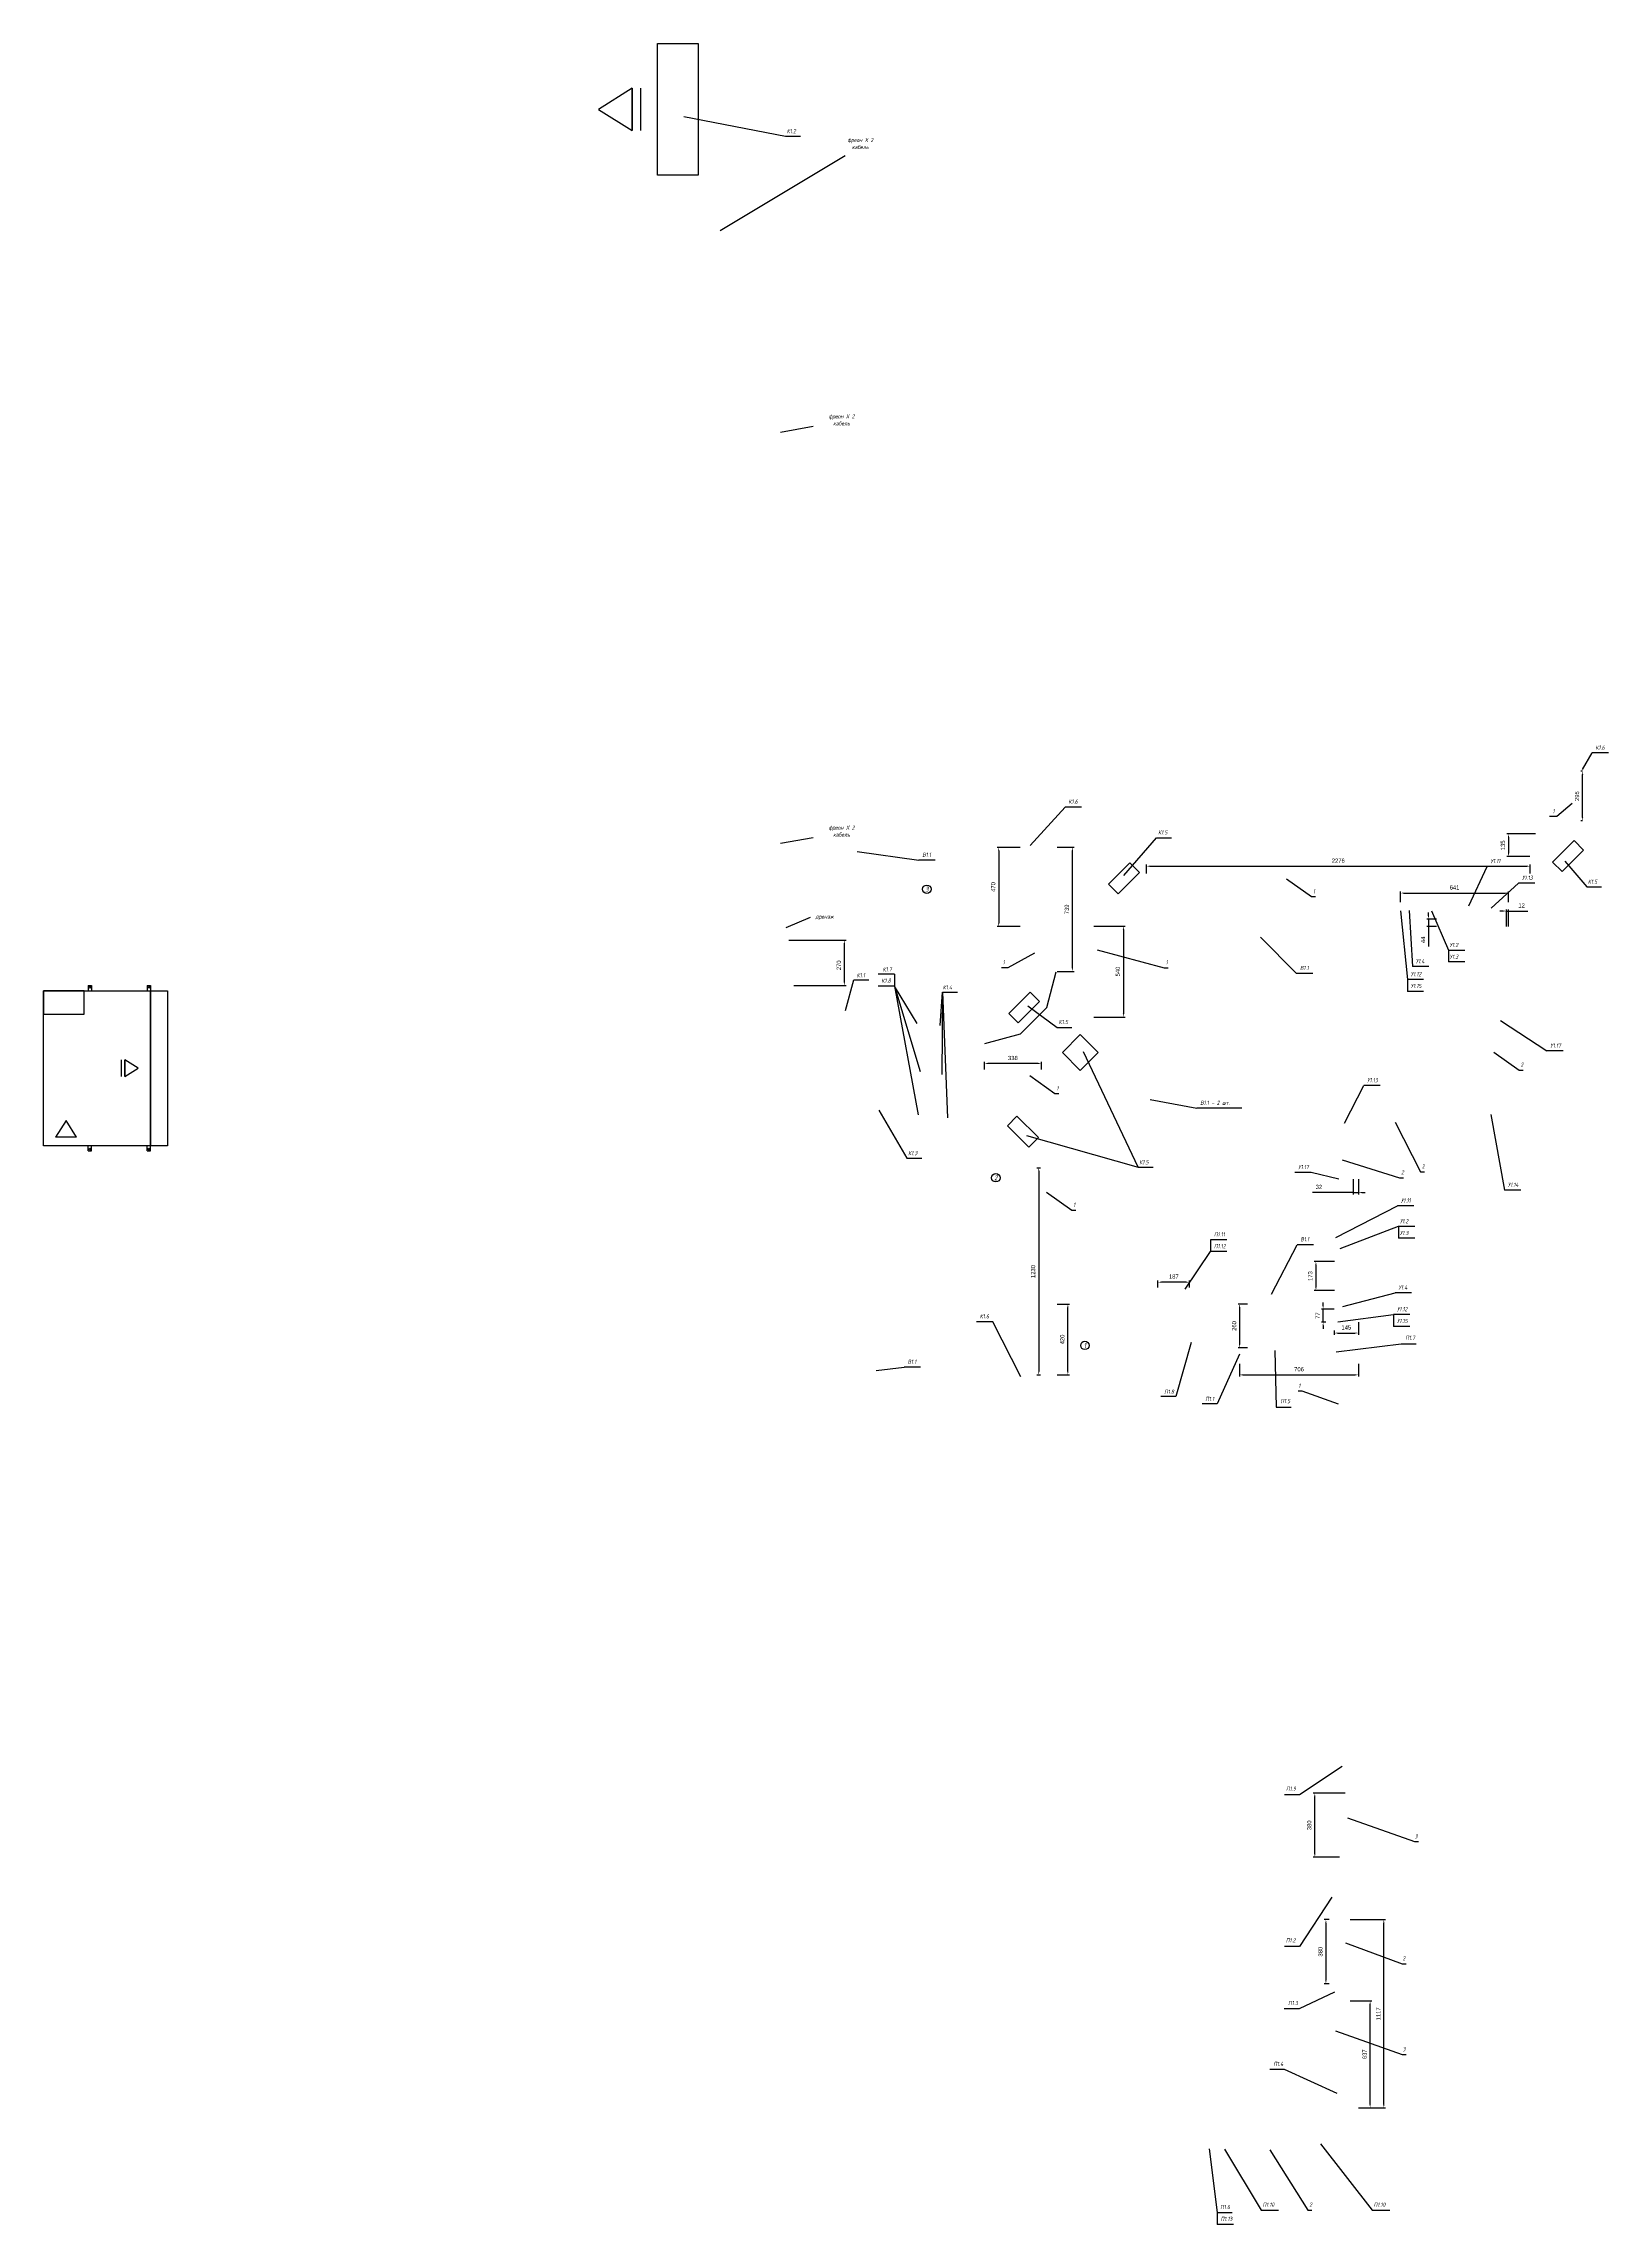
# Model space of a CAD drawing. Header units: millimetres. Extents: x -48331 to 47536, y -69828 to -11916.
# Drawn here: x 98 to 9384, y -25211 to -12270 of the extents above; entities that cross this region are included whole.
import ezdxf
from ezdxf.enums import TextEntityAlignment as Align

# ---------------------------------------------------------------- set-up
doc = ezdxf.new("R2010")
doc.units = ezdxf.units.MM
for name, color, linetype in [('02 ОВиК', 7, 'Continuous'), ('21 Приточка', 7, 'Continuous'), ('22 Кондиционирование', 7, 'Continuous'), ('23 Увлажнение', 7, 'Continuous'), ('24 Переток и вытяжка', 7, 'Continuous')]:
    doc.layers.add(name, color=color, linetype=linetype)
doc.layers.add('100 noprint', color=2, linetype='Continuous', plot=False)
doc.styles.get("Standard").update_dxf_attribs({"font": 'Ubuntu-R.ttf'})
doc.styles.add('ГОСТ-ISOCPEUR', font='isocpeui.ttf', dxfattribs={"width": 0.8})
doc.dimstyles.new('ISO-25', dxfattribs={"dimtxt": 2.5, "dimasz": 2.5, "dimexe": 1.25, "dimexo": 0.625, "dimtad": 1, "dimtxsty": 'Standard', "dimcen": 2.5, "dimadec": 0, "dimazin": 0, "dimtfac": 1, "dimtmove": 0, "dimatfit": 3, "dimfxl": 1, "dimarcsym": 0})

# ---------------------------------------------------------------- blocks, each defined once
blk = doc.blocks.new('*D156')
at = {"layer": '22 Кондиционирование', "color": 0, "lineweight": -2}
for p, q in [((4521, -17590), (4860, -17590)), ((4850, -17840), (4850, -17610)), ((4549, -17860), (4860, -17860))]:
    blk.add_line(p, q, dxfattribs=at)
at = {"layer": '22 Кондиционирование', "color": 0}
for points in [[(4853, -17610), (4846, -17610), (4850, -17590)], [(4846, -17840), (4853, -17840), (4850, -17860)]]:
    blk.add_solid(points, dxfattribs=at)
at = {"layer": 'Defpoints', "color": 0}
for p in [(4521, -17590), (4850, -17590), (4549, -17860)]:
    blk.add_point(p, dxfattribs=at)
at = {"layer": '22 Кондиционирование', "color": 0, "insert": (4817, -17740), "char_height": 25, "attachment_point": 5, "rotation": 90}
blk.add_mtext('270', dxfattribs=at)
blk = doc.blocks.new('Решотка приток1')
at = {"color": 0, "linetype": 'Continuous', "lineweight": -2}
for p, q in [((-125, 0), (125, 0)), ((-125, -50), (125, -50)), ((-125, -50), (0, -250)), ((0, -250), (125, -50))]:
    blk.add_line(p, q, dxfattribs=at)
at = {"color": 0}
for p, q in [((-125, 0), (125, 0)), ((-125, -50), (0, -250)), ((125, -50), (-125, -50)), ((0, -250), (125, -50))]:
    blk.add_line(p, q, dxfattribs=at)
blk = doc.blocks.new('*D333')
at = {"layer": '22 Кондиционирование', "color": 0, "lineweight": -2}
for p, q in [((6113, -17038), (6213, -17038)), ((6203, -17757), (6203, -17058)), ((6113, -17777), (6213, -17777))]:
    blk.add_line(p, q, dxfattribs=at)
at = {"layer": '22 Кондиционирование', "color": 0}
for points in [[(6206, -17058), (6200, -17058), (6203, -17038)], [(6200, -17757), (6206, -17757), (6203, -17777)]]:
    blk.add_solid(points, dxfattribs=at)
at = {"layer": 'Defpoints', "color": 0}
for p in [(6113, -17038), (6203, -17038), (6113, -17777)]:
    blk.add_point(p, dxfattribs=at)
at = {"layer": '22 Кондиционирование', "color": 0, "linetype": 'Continuous', "insert": (6170, -17408), "char_height": 25, "attachment_point": 5, "rotation": 90}
blk.add_mtext('739', dxfattribs=at)
blk = doc.blocks.new('*D334')
at = {"layer": '22 Кондиционирование', "color": 0, "lineweight": -2}
for p, q in [((6331, -17507), (6516, -17507)), ((6506, -17527), (6506, -18027)), ((6331, -18047), (6516, -18047))]:
    blk.add_line(p, q, dxfattribs=at)
at = {"layer": '22 Кондиционирование', "color": 0}
for points in [[(6509, -17527), (6502, -17527), (6506, -17507)], [(6502, -18027), (6509, -18027), (6506, -18047)]]:
    blk.add_solid(points, dxfattribs=at)
at = {"layer": 'Defpoints', "color": 0}
for p in [(6331, -17507), (6331, -18047), (6506, -18047)]:
    blk.add_point(p, dxfattribs=at)
at = {"layer": '22 Кондиционирование', "color": 0, "insert": (6473, -17777), "char_height": 25, "attachment_point": 5, "rotation": 90}
blk.add_mtext('540', dxfattribs=at)
blk = doc.blocks.new('*D335')
at = {"layer": '22 Кондиционирование', "color": 0, "lineweight": -2}
for p, q in [((5681, -18359), (5681, -18313)), ((5999, -18323), (5701, -18323)), ((6019, -18359), (6019, -18313))]:
    blk.add_line(p, q, dxfattribs=at)
at = {"layer": '22 Кондиционирование', "color": 0}
for points in [[(5701, -18319), (5701, -18326), (5681, -18323)], [(5999, -18326), (5999, -18319), (6019, -18323)]]:
    blk.add_solid(points, dxfattribs=at)
at = {"layer": 'Defpoints', "color": 0}
for p in [(5681, -18323), (5681, -18359), (6019, -18359)]:
    blk.add_point(p, dxfattribs=at)
at = {"layer": '22 Кондиционирование', "color": 0, "insert": (5850, -18290), "char_height": 25, "attachment_point": 5}
blk.add_mtext('338', dxfattribs=at)
blk = doc.blocks.new('*D337')
at = {"layer": '22 Кондиционирование', "color": 0, "lineweight": -2}
for p, q in [((6643, -17195), (6643, -17142)), ((6663, -17152), (8899, -17152)), ((8919, -17195), (8919, -17142))]:
    blk.add_line(p, q, dxfattribs=at)
at = {"layer": '22 Кондиционирование', "color": 0}
for points in [[(6663, -17148), (6663, -17155), (6643, -17152)], [(8899, -17155), (8899, -17148), (8919, -17152)]]:
    blk.add_solid(points, dxfattribs=at)
at = {"layer": 'Defpoints', "color": 0}
for p in [(6643, -17195), (8919, -17152), (8919, -17195)]:
    blk.add_point(p, dxfattribs=at)
at = {"layer": '22 Кондиционирование', "color": 0, "insert": (7781, -17119), "char_height": 25, "attachment_point": 5}
blk.add_mtext('2276', dxfattribs=at)
blk = doc.blocks.new('*D338')
at = {"layer": '22 Кондиционирование', "color": 0, "lineweight": -2}
for p, q in [((9231, -16588), (9221, -16588)), ((9231, -16863), (9231, -16608)), ((9231, -16883), (9221, -16883))]:
    blk.add_line(p, q, dxfattribs=at)
at = {"layer": '22 Кондиционирование', "color": 0}
for points in [[(9235, -16608), (9228, -16608), (9231, -16588)], [(9228, -16863), (9235, -16863), (9231, -16883)]]:
    blk.add_solid(points, dxfattribs=at)
at = {"layer": 'Defpoints', "color": 0}
for p in [(9231, -16588), (9231, -16588), (9231, -16883)]:
    blk.add_point(p, dxfattribs=at)
at = {"layer": '22 Кондиционирование', "color": 0, "insert": (9198, -16736), "char_height": 25, "attachment_point": 5, "rotation": 90}
blk.add_mtext('295', dxfattribs=at)
blk = doc.blocks.new('*D339')
at = {"layer": '22 Кондиционирование', "color": 0, "lineweight": -2}
for p, q in [((5992, -18941), (6013, -18941)), ((6003, -18961), (6003, -20150)), ((5992, -20170), (6013, -20170))]:
    blk.add_line(p, q, dxfattribs=at)
at = {"layer": '22 Кондиционирование', "color": 0}
for points in [[(6007, -18961), (6000, -18961), (6003, -18941)], [(6000, -20150), (6007, -20150), (6003, -20170)]]:
    blk.add_solid(points, dxfattribs=at)
at = {"layer": 'Defpoints', "color": 0}
for p in [(5992, -18941), (5992, -20170), (6003, -20170)]:
    blk.add_point(p, dxfattribs=at)
at = {"layer": '22 Кондиционирование', "color": 0, "insert": (5970, -19557), "char_height": 25, "attachment_point": 5, "rotation": 90}
blk.add_mtext('1230', dxfattribs=at)
blk = doc.blocks.new('*D367')
at = {"layer": '21 Приточка', "color": 0, "lineweight": -2}
for p, q in [((7821, -22653), (7632, -22653)), ((7642, -23013), (7642, -22673)), ((7789, -23033), (7632, -23033))]:
    blk.add_line(p, q, dxfattribs=at)
at = {"layer": '21 Приточка', "color": 0}
for points in [[(7645, -22673), (7638, -22673), (7642, -22653)], [(7638, -23013), (7645, -23013), (7642, -23033)]]:
    blk.add_solid(points, dxfattribs=at)
at = {"layer": 'Defpoints', "color": 0}
for p in [(7642, -22653), (7821, -22653), (7789, -23033)]:
    blk.add_point(p, dxfattribs=at)
at = {"layer": '21 Приточка', "color": 0, "linetype": 'Continuous', "insert": (7609, -22843), "char_height": 25, "attachment_point": 5, "rotation": 90}
blk.add_mtext('380', dxfattribs=at)
blk = doc.blocks.new('*D368')
at = {"layer": '21 Приточка', "color": 0, "lineweight": -2}
for p, q in [((7726, -23403), (7698, -23403)), ((7708, -23423), (7708, -23763)), ((7726, -23783), (7698, -23783))]:
    blk.add_line(p, q, dxfattribs=at)
at = {"layer": '21 Приточка', "color": 0}
for points in [[(7711, -23423), (7704, -23423), (7708, -23403)], [(7704, -23763), (7711, -23763), (7708, -23783)]]:
    blk.add_solid(points, dxfattribs=at)
at = {"layer": 'Defpoints', "color": 0}
for p in [(7726, -23403), (7708, -23783), (7726, -23783)]:
    blk.add_point(p, dxfattribs=at)
at = {"layer": '21 Приточка', "color": 0, "linetype": 'Continuous', "insert": (7675, -23593), "char_height": 25, "attachment_point": 5, "rotation": 90}
blk.add_mtext('380', dxfattribs=at)
blk = doc.blocks.new('*D369')
at = {"layer": '21 Приточка', "color": 0, "lineweight": -2}
for p, q in [((7851, -23884), (7980, -23884)), ((7970, -24500), (7970, -23904)), ((7901, -24520), (7980, -24520))]:
    blk.add_line(p, q, dxfattribs=at)
at = {"layer": '21 Приточка', "color": 0}
for points in [[(7973, -23904), (7967, -23904), (7970, -23884)], [(7967, -24500), (7973, -24500), (7970, -24520)]]:
    blk.add_solid(points, dxfattribs=at)
at = {"layer": 'Defpoints', "color": 0}
for p in [(7851, -23884), (7970, -23884), (7901, -24520)]:
    blk.add_point(p, dxfattribs=at)
at = {"layer": '21 Приточка', "color": 0, "linetype": 'Continuous', "insert": (7937, -24202), "char_height": 25, "attachment_point": 5, "rotation": 90}
blk.add_mtext('637', dxfattribs=at)
blk = doc.blocks.new('*D370')
at = {"layer": '21 Приточка', "color": 0, "lineweight": -2}
for p, q in [((7851, -23403), (8061, -23403)), ((8051, -24500), (8051, -23423)), ((7901, -24520), (8061, -24520))]:
    blk.add_line(p, q, dxfattribs=at)
at = {"layer": '21 Приточка', "color": 0}
for points in [[(8055, -23423), (8048, -23423), (8051, -23403)], [(8048, -24500), (8055, -24500), (8051, -24520)]]:
    blk.add_solid(points, dxfattribs=at)
at = {"layer": 'Defpoints', "color": 0}
for p in [(7851, -23403), (8051, -23403), (7901, -24520)]:
    blk.add_point(p, dxfattribs=at)
at = {"layer": '21 Приточка', "color": 0, "linetype": 'Continuous', "insert": (8019, -23962), "char_height": 25, "attachment_point": 5, "rotation": 90}
blk.add_mtext('1117', dxfattribs=at)
blk = doc.blocks.new('*D371')
at = {"layer": '21 Приточка', "color": 0, "lineweight": -2}
for p, q in [((7242, -19750), (7186, -19750)), ((7196, -19990), (7196, -19770)), ((7242, -20010), (7186, -20010))]:
    blk.add_line(p, q, dxfattribs=at)
at = {"layer": '21 Приточка', "color": 0}
for points in [[(7199, -19770), (7192, -19770), (7196, -19750)], [(7192, -19990), (7199, -19990), (7196, -20010)]]:
    blk.add_solid(points, dxfattribs=at)
at = {"layer": 'Defpoints', "color": 0}
for p in [(7196, -19750), (7242, -19750), (7242, -20010)]:
    blk.add_point(p, dxfattribs=at)
at = {"layer": '21 Приточка', "color": 0, "linetype": 'Continuous', "insert": (7163, -19880), "char_height": 25, "attachment_point": 5, "rotation": 90}
blk.add_mtext('260', dxfattribs=at)
blk = doc.blocks.new('*D372')
at = {"layer": '21 Приточка', "color": 0, "lineweight": -2}
for p, q in [((7195, -20105), (7195, -20180)), ((7215, -20170), (7881, -20170)), ((7901, -20105), (7901, -20180))]:
    blk.add_line(p, q, dxfattribs=at)
at = {"layer": '21 Приточка', "color": 0}
for points in [[(7215, -20167), (7215, -20174), (7195, -20170)], [(7881, -20174), (7881, -20167), (7901, -20170)]]:
    blk.add_solid(points, dxfattribs=at)
at = {"layer": 'Defpoints', "color": 0}
for p in [(7195, -20105), (7901, -20105), (7901, -20170)]:
    blk.add_point(p, dxfattribs=at)
at = {"layer": '21 Приточка', "color": 0, "linetype": 'Continuous', "insert": (7548, -20137), "char_height": 25, "attachment_point": 5}
blk.add_mtext('706', dxfattribs=at)
blk = doc.blocks.new('*D373')
at = {"layer": '21 Приточка', "color": 0, "lineweight": -2}
for p, q in [((6711, -19652), (6711, -19610)), ((6878, -19620), (6731, -19620)), ((6898, -19652), (6898, -19610))]:
    blk.add_line(p, q, dxfattribs=at)
at = {"layer": '21 Приточка', "color": 0}
for points in [[(6731, -19617), (6731, -19624), (6711, -19620)], [(6878, -19624), (6878, -19617), (6898, -19620)]]:
    blk.add_solid(points, dxfattribs=at)
at = {"layer": 'Defpoints', "color": 0}
for p in [(6711, -19620), (6711, -19652), (6898, -19652)]:
    blk.add_point(p, dxfattribs=at)
at = {"layer": '21 Приточка', "color": 0, "linetype": 'Continuous', "insert": (6805, -19587), "char_height": 25, "attachment_point": 5}
blk.add_mtext('187', dxfattribs=at)
blk = doc.blocks.new('*D374')
at = {"layer": '22 Кондиционирование', "color": 0, "lineweight": -2}
for p, q in [((8951, -16960), (8781, -16960)), ((8791, -16980), (8791, -17075)), ((8917, -17095), (8781, -17095))]:
    blk.add_line(p, q, dxfattribs=at)
at = {"layer": '22 Кондиционирование', "color": 0}
for points in [[(8795, -16980), (8788, -16980), (8791, -16960)], [(8788, -17075), (8795, -17075), (8791, -17095)]]:
    blk.add_solid(points, dxfattribs=at)
at = {"layer": 'Defpoints', "color": 0}
for p in [(8951, -16960), (8791, -17095), (8917, -17095)]:
    blk.add_point(p, dxfattribs=at)
at = {"layer": '22 Кондиционирование', "color": 0, "linetype": 'Continuous', "insert": (8758, -17028), "char_height": 25, "attachment_point": 5, "rotation": 90}
blk.add_mtext('135', dxfattribs=at)
blk = doc.blocks.new('*D375')
at = {"layer": '22 Кондиционирование', "color": 0, "lineweight": -2}
for p, q in [((5893, -17040), (5756, -17040)), ((5766, -17060), (5766, -17490)), ((5893, -17510), (5756, -17510))]:
    blk.add_line(p, q, dxfattribs=at)
at = {"layer": '22 Кондиционирование', "color": 0}
for points in [[(5769, -17060), (5762, -17060), (5766, -17040)], [(5762, -17490), (5769, -17490), (5766, -17510)]]:
    blk.add_solid(points, dxfattribs=at)
at = {"layer": 'Defpoints', "color": 0}
for p in [(5893, -17040), (5766, -17510), (5893, -17510)]:
    blk.add_point(p, dxfattribs=at)
at = {"layer": '22 Кондиционирование', "color": 0, "linetype": 'Continuous', "insert": (5733, -17275), "char_height": 25, "attachment_point": 5, "rotation": 90}
blk.add_mtext('470', dxfattribs=at)
blk = doc.blocks.new('*D376')
at = {"layer": '22 Кондиционирование', "color": 0, "lineweight": -2}
for p, q in [((6112, -19750), (6186, -19750)), ((6176, -20150), (6176, -19770)), ((6112, -20170), (6186, -20170))]:
    blk.add_line(p, q, dxfattribs=at)
at = {"layer": '22 Кондиционирование', "color": 0}
for points in [[(6180, -19770), (6173, -19770), (6176, -19750)], [(6173, -20150), (6180, -20150), (6176, -20170)]]:
    blk.add_solid(points, dxfattribs=at)
at = {"layer": 'Defpoints', "color": 0}
for p in [(6112, -19750), (6176, -19750), (6112, -20170)]:
    blk.add_point(p, dxfattribs=at)
at = {"layer": '22 Кондиционирование', "color": 0, "linetype": 'Continuous', "insert": (6143, -19960), "char_height": 25, "attachment_point": 5, "rotation": 90}
blk.add_mtext('420', dxfattribs=at)
blk = doc.blocks.new('*D377')
at = {"layer": '23 Увлажнение', "color": 0, "lineweight": -2}
for p, q in [((7870, -19009), (7870, -19099)), ((7901, -19009), (7901, -19099)), ((7870, -19089), (7628, -19089)), ((7850, -19089), (7830, -19089)), ((7870, -19089), (7901, -19089)), ((7921, -19089), (7941, -19089))]:
    blk.add_line(p, q, dxfattribs=at)
at = {"layer": '23 Увлажнение', "color": 0}
for points in [[(7850, -19092), (7850, -19085), (7870, -19089)], [(7921, -19085), (7921, -19092), (7901, -19089)]]:
    blk.add_solid(points, dxfattribs=at)
at = {"layer": 'Defpoints', "color": 0}
for p in [(7870, -19009), (7901, -19009), (7901, -19089)]:
    blk.add_point(p, dxfattribs=at)
at = {"layer": '23 Увлажнение', "color": 0, "linetype": 'Continuous', "insert": (7666, -19055), "char_height": 25, "attachment_point": 5}
blk.add_mtext('32', dxfattribs=at)
blk = doc.blocks.new('*D379')
at = {"layer": '23 Увлажнение', "color": 0, "lineweight": -2}
for p, q in [((8760, -17418), (8740, -17418)), ((8780, -17510), (8780, -17408)), ((8780, -17418), (8906, -17418)), ((8780, -17418), (8791, -17418)), ((8791, -17510), (8791, -17408))]:
    blk.add_line(p, q, dxfattribs=at)
at = {"layer": '23 Увлажнение', "color": 0}
for points in [[(8760, -17421), (8760, -17415), (8780, -17418)], [(8811, -17415), (8811, -17421), (8791, -17418)]]:
    blk.add_solid(points, dxfattribs=at)
at = {"layer": 'Defpoints', "color": 0}
for p in [(8791, -17418), (8780, -17510), (8791, -17510)]:
    blk.add_point(p, dxfattribs=at)
at = {"layer": '23 Увлажнение', "color": 0, "linetype": 'Continuous', "insert": (8869, -17385), "char_height": 25, "attachment_point": 5}
blk.add_mtext('12', dxfattribs=at)
blk = doc.blocks.new('*D392')
at = {"layer": '23 Увлажнение', "color": 0, "lineweight": -2}
for p, q in [((7759, -19497), (7638, -19497)), ((7648, -19517), (7648, -19650)), ((7759, -19670), (7638, -19670))]:
    blk.add_line(p, q, dxfattribs=at)
at = {"layer": '23 Увлажнение', "color": 0}
for points in [[(7652, -19517), (7645, -19517), (7648, -19497)], [(7645, -19650), (7652, -19650), (7648, -19670)]]:
    blk.add_solid(points, dxfattribs=at)
at = {"layer": 'Defpoints', "color": 0}
for p in [(7759, -19497), (7648, -19670), (7759, -19670)]:
    blk.add_point(p, dxfattribs=at)
at = {"layer": '23 Увлажнение', "color": 0, "linetype": 'Continuous', "insert": (7615, -19584), "char_height": 25, "attachment_point": 5, "rotation": 90}
blk.add_mtext('173', dxfattribs=at)
blk = doc.blocks.new('*D393')
at = {"layer": '23 Увлажнение', "color": 0, "lineweight": -2}
for p, q in [((7757, -19780), (7681, -19780)), ((7691, -19760), (7691, -19740)), ((7691, -19857), (7691, -19780)), ((7707, -19857), (7681, -19857)), ((7691, -19877), (7691, -19897))]:
    blk.add_line(p, q, dxfattribs=at)
at = {"layer": '23 Увлажнение', "color": 0}
for points in [[(7688, -19760), (7694, -19760), (7691, -19780)], [(7694, -19877), (7688, -19877), (7691, -19857)]]:
    blk.add_solid(points, dxfattribs=at)
at = {"layer": 'Defpoints', "color": 0}
for p in [(7691, -19780), (7757, -19780), (7707, -19857)]:
    blk.add_point(p, dxfattribs=at)
at = {"layer": '23 Увлажнение', "color": 0, "linetype": 'Continuous', "insert": (7659, -19819), "char_height": 25, "attachment_point": 5, "rotation": 90}
blk.add_mtext('77', dxfattribs=at)
blk = doc.blocks.new('*D394')
at = {"layer": '23 Увлажнение', "color": 0, "lineweight": -2}
for p, q in [((7757, -19907), (7757, -19932)), ((7777, -19922), (7881, -19922)), ((7901, -19857), (7901, -19932))]:
    blk.add_line(p, q, dxfattribs=at)
at = {"layer": '23 Увлажнение', "color": 0}
for points in [[(7777, -19919), (7777, -19925), (7757, -19922)], [(7881, -19925), (7881, -19919), (7901, -19922)]]:
    blk.add_solid(points, dxfattribs=at)
at = {"layer": 'Defpoints', "color": 0}
for p in [(7757, -19907), (7901, -19857), (7901, -19922)]:
    blk.add_point(p, dxfattribs=at)
at = {"layer": '23 Увлажнение', "color": 0, "linetype": 'Continuous', "insert": (7829, -19889), "char_height": 25, "attachment_point": 5}
blk.add_mtext('145', dxfattribs=at)
blk = doc.blocks.new('*D395')
at = {"layer": '23 Увлажнение', "color": 0, "lineweight": -2}
for p, q in [((8363, -17466), (8306, -17466)), ((8316, -17446), (8316, -17426)), ((8316, -17466), (8316, -17628)), ((8316, -17466), (8316, -17510)), ((8363, -17510), (8306, -17510))]:
    blk.add_line(p, q, dxfattribs=at)
at = {"layer": '23 Увлажнение', "color": 0}
for points in [[(8313, -17446), (8320, -17446), (8316, -17466)], [(8320, -17530), (8313, -17530), (8316, -17510)]]:
    blk.add_solid(points, dxfattribs=at)
at = {"layer": 'Defpoints', "color": 0}
for p in [(8363, -17466), (8316, -17510), (8363, -17510)]:
    blk.add_point(p, dxfattribs=at)
at = {"layer": '23 Увлажнение', "color": 0, "linetype": 'Continuous', "insert": (8284, -17589), "char_height": 25, "attachment_point": 5, "rotation": 90}
blk.add_mtext('44', dxfattribs=at)
blk = doc.blocks.new('*D396')
at = {"layer": '23 Увлажнение', "color": 0, "lineweight": -2}
for p, q in [((8151, -17366), (8151, -17301)), ((8171, -17311), (8771, -17311)), ((8791, -17366), (8791, -17301))]:
    blk.add_line(p, q, dxfattribs=at)
at = {"layer": '23 Увлажнение', "color": 0}
for points in [[(8171, -17308), (8171, -17315), (8151, -17311)], [(8771, -17315), (8771, -17308), (8791, -17311)]]:
    blk.add_solid(points, dxfattribs=at)
at = {"layer": 'Defpoints', "color": 0}
for p in [(8791, -17311), (8151, -17366), (8791, -17366)]:
    blk.add_point(p, dxfattribs=at)
at = {"layer": '23 Увлажнение', "color": 0, "linetype": 'Continuous', "insert": (8471, -17278), "char_height": 25, "attachment_point": 5}
blk.add_mtext('641', dxfattribs=at)

msp = doc.modelspace()

# ---------------------------------------------------------------- linework, layer by layer
for centre in [(5339.3, -17288.8), (5748.5, -19000.7), (6277.6, -19995.5)]:
    msp.add_circle(centre, 25)
at = {"layer": '02 ОВиК', "color": 5}
for p, q in [((362.6, -17860.5), (362.6, -17890.5)), ((362.6, -17860.5), (382.6, -17860.5)), ((382.6, -17860.5), (382.6, -17890.5)), ((712.6, -17860.5), (732.6, -17860.5)), ((712.6, -17860.5), (712.6, -17890.5)), ((732.6, -17860.5), (732.6, -17890.5)), ((230.9, -18660.4), (168.4, -18760.4)), ((293.4, -18760.4), (168.4, -18760.4)), ((293.4, -18760.4), (230.9, -18660.4)), ((362.6, -18840.5), (362.6, -18810.5)), ((362.6, -18840.5), (382.6, -18840.5)), ((382.6, -18840.5), (382.6, -18810.5)), ((712.6, -18840.5), (712.6, -18810.5)), ((712.6, -18840.5), (732.6, -18840.5)), ((732.6, -18840.5), (732.6, -18810.5))]:
    msp.add_line(p, q, dxfattribs=at)
for points in [[(97.6, -17890.5), (732.6, -17890.5), (732.6, -18810.5), (97.6, -18810.5)], [(97.6, -17890.5), (97.6, -18030.7), (337.8, -18030.7), (337.8, -17890.5)], [(832.6, -17890.5), (832.6, -18810.5), (732.6, -18810.5), (732.6, -17890.5)]]:
    msp.add_lwpolyline(points, close=True, dxfattribs=at)
for centre in [(372.6, -17870.5), (722.6, -17870.5), (372.6, -18830.5), (722.6, -18830.5)]:
    msp.add_circle(centre, 5, dxfattribs=at)
at = {"layer": '100 noprint', "color": 1, "linetype": 'Continuous', "lineweight": -2}
for p, q in [((6050.8, -17991.2), (6107.7, -17779)), ((5895.5, -18146.6), (6050.8, -17991.2)), ((5683.2, -18203.5), (5895.5, -18146.6))]:
    msp.add_line(p, q, dxfattribs=at)
at = {"layer": '21 Приточка'}
for p, q in [((7120.3, -19368.8), (7023.4, -19368.8)), ((7023.4, -19368.8), (7023.4, -19438.8)), ((6872.2, -19661.7), (7023.4, -19438.8)), ((7120.3, -19438.8), (7023.4, -19438.8)), ((7062.8, -25141.4), (7062.8, -25211.4)), ((7159.7, -25211.4), (7062.8, -25211.4))]:
    msp.add_line(p, q, dxfattribs=at)
for points in [[(6907.2, -19978.1), (6817.5, -20299.5), (6728.7, -20299.5)], [(7195.4, -20047.8), (7061.5, -20342.3), (6972.7, -20342.3)], [(7404.2, -20024.7), (7413.2, -20362.2), (7501.9, -20362.2)], [(7768.9, -20033.8), (8154.3, -19986.3), (8243.1, -19986.3)], [(7783.2, -20344.5), (7566.6, -20266.5), (7542.5, -20266.5)], [(7804.1, -22494.8), (7550.1, -22662.2), (7461.3, -22662.2)], [(7836.4, -22798.7), (8232.5, -22939.7), (8256.6, -22939.7)], [(7742.9, -23270.3), (7550.1, -23561.7), (7461.3, -23561.7)], [(7824.3, -23540.4), (8160.8, -23664.8), (8184.8, -23664.8)], [(7758.6, -23834), (7549.1, -23931.3), (7460.4, -23931.3)], [(7764.6, -24062.3), (8160.8, -24203.3), (8184.8, -24203.3)], [(7773.5, -24435), (7462.7, -24292.4), (7373.9, -24292.4)], [(7015.2, -24763), (7062.8, -25141.4), (7151.6, -25141.4)], [(7106.2, -24764.3), (7322.8, -25126.4), (7427.2, -25126.4)], [(7374.3, -24769), (7599.9, -25126.4), (7624, -25126.4)], [(7674.9, -24733.1), (7982.2, -25126.4), (8086.6, -25126.4)]]:
    msp.add_lwpolyline(points, dxfattribs=at)
at = {"layer": '22 Кондиционирование'}
for p, q in [((4854.6, -12937.2), (4111.8, -13381.7)), ((4471.2, -14575.5), (4664.8, -14540.7)), ((9230.1, -16577.5), (9287.1, -16479.9)), ((9384, -16479.9), (9287.1, -16479.9)), ((5953.3, -17028.6), (6159.7, -16800.8)), ((6256.6, -16800.8), (6159.7, -16800.8)), ((4471.2, -17015.9), (4664.8, -16981.1)), ((4646.1, -17456.3), (4502.2, -17517.7)), ((5146.5, -17793.2), (5049.6, -17793.2)), ((5146.5, -17793.2), (5146.5, -17863.2)), ((5146.5, -17863.2), (5049.6, -17863.2)), ((5281.4, -18086.1), (5146.5, -17863.2)), ((5146.5, -17863.2), (5299.1, -18370.1)), ((5146.5, -17863.2), (5287.8, -18626.6)), ((5431.8, -17899.8), (5427.8, -18386.9)), ((5431.8, -17899.8), (5462.8, -18645.2)), ((6592.7, -18938.4), (6268.4, -18254.2)), ((5730.1, -19854.9), (5633.2, -19854.9)), ((5897.9, -20182.4), (5730.1, -19854.9))]:
    msp.add_line(p, q, dxfattribs=at)
at = {"layer": '22 Кондиционирование', "color": 5}
msp.add_lwpolyline([(3981.2, -13050.5), (3740.2, -13050.5), (3740.2, -12270.5), (3981.2, -12270.5)], close=True, dxfattribs=at)
at = {"layer": '22 Кондиционирование'}
for points in [[(3897.7, -12703), (4501.4, -12819), (4590.2, -12819)], [(9169.7, -16780.3), (9077.3, -16857.1), (9034.4, -16857.1)], [(6508.1, -17207.1), (6702.7, -16983), (6791.4, -16983)], [(9126.3, -17122.1), (9255.2, -17273.7), (9344, -17273.7)], [(7473.2, -17226.4), (7621.9, -17332.5), (7646, -17332.5)], [(5977.6, -17667.5), (5820.8, -17754.3), (5781.9, -17754.3)], [(6350.5, -17648.2), (6747.2, -17754.3), (6771.3, -17754.3)], [(4856.8, -18008.6), (4906.8, -17826.5), (4995.6, -17826.5)], [(5418.3, -18097.6), (5431.8, -17899.8), (5520.6, -17899.8)], [(5939, -17981.2), (6111.8, -18108.2), (6200.6, -18108.2)], [(5950.7, -18394.5), (6099.4, -18500.6), (6123.5, -18500.6)], [(5054.7, -18600.2), (5221, -18884.2), (5309.8, -18884.2)], [(5931.3, -18748.9), (6592.7, -18938.4), (6681.5, -18938.4)], [(6050.3, -19087), (6199, -19193.1), (6223.1, -19193.1)]]:
    msp.add_lwpolyline(points, dxfattribs=at)
at = {"layer": '22 Кондиционирование', "color": 1, "lineweight": -2}
for points in [[(9109.3, -17183.6), (9052.7, -17127), (9180, -16999.8), (9236.6, -17056.3)], [(6474, -17315.5), (6417.4, -17258.9), (6544.7, -17131.6), (6601.3, -17188.2)], [(5881.5, -18082.2), (5825, -18025.6), (5952.2, -17898.4), (6008.8, -17954.9)], [(5817.7, -18691.9), (5874.2, -18635.3), (6001.5, -18762.6), (5945, -18819.2)]]:
    msp.add_lwpolyline(points, close=True, dxfattribs=at)
at = {"layer": '22 Кондиционирование', "color": 1, "lineweight": -2, "flags": 128}
msp.add_lwpolyline([(6143.4, -18257.3), (6249.5, -18151.2), (6355.5, -18257.3), (6249.5, -18363.3)], close=True, dxfattribs=at)
at = {"layer": '23 Увлажнение'}
for p, q in [((8555.6, -17386.9), (8664.8, -17153.9)), ((8761.7, -17153.9), (8664.8, -17153.9)), ((8689.1, -17400.6), (8851.5, -17253.1)), ((8948.4, -17253.1), (8851.5, -17253.1)), ((8150.7, -17416.5), (8190.8, -17824.9)), ((8201.6, -17415), (8220.8, -17747.7)), ((8334.1, -17416.2), (8434.6, -17649.2)), ((8434.6, -17649.2), (8531.5, -17649.2)), ((8434.6, -17649.2), (8434.6, -17719.2)), ((8531.5, -17719.2), (8434.6, -17719.2)), ((8287.7, -17824.9), (8190.8, -17824.9)), ((8190.8, -17824.9), (8190.8, -17894.9)), ((8317.7, -17747.7), (8220.8, -17747.7)), ((8287.7, -17894.9), (8190.8, -17894.9)), ((8743.2, -18066.9), (9019.6, -18248.4)), ((9116.5, -18248.4), (9019.6, -18248.4)), ((7818, -18676.9), (7932.1, -18454)), ((8029, -18454), (7932.1, -18454)), ((8685.7, -18626), (8767, -19074.4)), ((7620.2, -18969.7), (7523.3, -18969.7)), ((7784.2, -19009.2), (7620.2, -18969.7)), ((8863.9, -19074.4), (8767, -19074.4)), ((7766.2, -19355.7), (8132.7, -19167.9)), ((8229.6, -19167.9), (8132.7, -19167.9)), ((7792.3, -19420.9), (8138.8, -19288.5)), ((8138.8, -19288.5), (8235.7, -19288.5)), ((8138.8, -19288.5), (8138.8, -19358.5)), ((8235.7, -19358.5), (8138.8, -19358.5)), ((7807.5, -19763.6), (8118.9, -19683.2)), ((8215.8, -19683.2), (8118.9, -19683.2)), ((7777.9, -19855.2), (8109, -19812.8)), ((8205.9, -19812.8), (8109, -19812.8)), ((8109, -19812.8), (8109, -19882.8)), ((8205.9, -19882.8), (8109, -19882.8))]:
    msp.add_line(p, q, dxfattribs=at)
for points in [[(8705.1, -18255.1), (8853.9, -18361.2), (8877.9, -18361.2)], [(8119.4, -18670.5), (8268.1, -18964.6), (8292.2, -18964.6)], [(7804.2, -18894), (8144.8, -19000.2), (8168.9, -19000.2)]]:
    msp.add_lwpolyline(points, dxfattribs=at)
at = {"layer": '24 Переток и вытяжка'}
for p, q in [((4925.7, -17065.5), (5292.2, -17116.5)), ((5389.1, -17116.5), (5292.2, -17116.5)), ((7318.8, -17573.2), (7533.9, -17788.6)), ((7630.8, -17788.6), (7533.9, -17788.6)), ((6664.5, -18536.7), (6941.5, -18588.1)), ((7209.1, -18588.1), (6941.5, -18588.1)), ((7385.6, -19690.8), (7536.7, -19397.9)), ((7633.7, -19397.9), (7536.7, -19397.9)), ((5037.7, -20143.6), (5205.4, -20124.5)), ((5302.4, -20124.5), (5205.4, -20124.5))]:
    msp.add_line(p, q, dxfattribs=at)

# ---------------------------------------------------------------- block references
at = {"layer": '02 ОВиК', "color": 5, "linetype": 'Continuous', "lineweight": -2, "xscale": 0.4, "yscale": 0.4, "zscale": 0.4, "rotation": 89.99999999999999}
msp.add_blockref('Решотка приток1', (559.7, -18350.5), dxfattribs=at)
at = {"layer": '22 Кондиционирование', "color": 5, "linetype": 'Continuous', "lineweight": -2, "rotation": 269.9999999999999}
msp.add_blockref('Решотка приток1', (3640.2, -12660.5), dxfattribs=at)

# ---------------------------------------------------------------- texts
at = {"style": 'ГОСТ-ISOCPEUR', "width": 0.8}
for s, p in [('3', (5339.3, -17288.8)), ('2', (5748.5, -19000.7)), ('1', (6277.6, -19995.5))]:
    msp.add_text(s, height=30, dxfattribs=at).set_placement(p, align=Align.MIDDLE)
at = {"layer": '21 Приточка', "linetype": 'Continuous', "lineweight": 35, "style": 'ГОСТ-ISOCPEUR', "width": 0.8}
for s, p in [('П1.11', (7043.4, -19348.8)), ('П1.12', (7043.4, -19418.8)), ('П1.7', (8179, -19962.6)), ('П1.8', (6747.8, -20282.9)), ('П1.1', (6991.8, -20325.6)), ('П1.5', (7437.8, -20338.4)), ('1', (7544.2, -20247.1)), ('П1.9', (7471.2, -22638.4)), ('3', (8234.1, -22920.4)), ('П1.2', (7470.2, -23538)), ('2', (8162.4, -23645.4)), ('П1.3', (7483.4, -23910.6)), ('3', (8162.4, -24184)), ('П1.4', (7395.9, -24271.7)), ('П1.6', (7080.5, -25120.7)), ('П1.10', (7331.9, -25107)), ('2', (7609, -25107)), ('П1.10', (7991.3, -25107)), ('П1.13', (7082.8, -25191.4))]:
    msp.add_text(s, height=25, dxfattribs=at).set_placement(p)
at = {"layer": '22 Кондиционирование', "linetype": 'Continuous', "lineweight": 35, "style": 'ГОСТ-ISOCPEUR', "width": 0.8}
for s, p in [('К1.2', (4507.8, -12802.4)), ('К1.6', (9307.1, -16459.9)), ('К1.6', (6179.7, -16780.8)), ('1', (9052.4, -16837.7)), ('К1.5', (6711.8, -16963.6)), ('1', (7631, -17313.2)), ('К1.5', (9262.5, -17256.2)), ('1', (5789, -17735)), ('1', (6756.3, -17735)), ('К1.1', (4922.6, -17811.5)), ('К1.8', (5069.6, -17843.2)), ('К1.7', (5076.8, -17776.6)), ('К1.4', (5433.4, -17883.2)), ('К1.5', (6121, -18088.9)), ('1', (6108.6, -18481.3)), ('К1.3', (5228.3, -18866.7)), ('К1.5', (6600, -18920.8)), ('1', (6208.1, -19173.8)), ('К1.6', (5653.2, -19834.9))]:
    msp.add_text(s, height=25, dxfattribs=at).set_placement(p)
at = {"layer": '22 Кондиционирование', "linetype": 'Continuous', "lineweight": 35, "char_height": 25, "attachment_point": 5, "style": 'ГОСТ-ISOCPEUR'}
for s, insert in [('{\\pxqc;фреон Х 2\\Pкабель}', (4944.8, -12863.3)), ('{\\pxqc;фреон Х 2\\Pкабель}', (4833.3, -14503.2)), ('{\\pxqc;фреон Х 2\\Pкабель}', (4833.3, -16943.6)), ('{\\pxqc;дренаж}', (4731.3, -17454.4))]:
    msp.add_mtext_dynamic_manual_height_columns(s, width=957.621, gutter_width=957.6, heights=[446.2], dxfattribs=dict(at, insert=insert))
at = {"layer": '23 Увлажнение', "linetype": 'Continuous', "lineweight": 35, "style": 'ГОСТ-ISOCPEUR', "width": 0.8}
for s, p in [('У1.11', (8684.8, -17133.9)), ('У1.13', (8871.5, -17233.1)), ('У1.4', (8240.8, -17727.7)), ('У1.2', (8441.9, -17631.7)), ('У1.3', (8441.9, -17701.7)), ('У1.12', (8210.8, -17804.9)), ('У1.15', (8210.8, -17874.9)), ('У1.17', (9039.6, -18228.4)), ('2', (8863, -18341.9)), ('У1.13', (7952.1, -18434)), ('У1.17', (7543.3, -18949.7)), ('2', (8153.9, -18980.8)), ('2', (8277.2, -18945.3)), ('У1.11', (8152.7, -19147.9)), ('У1.14', (8787, -19054.4)), ('У1.2', (8146.1, -19271)), ('У1.3', (8146.1, -19341)), ('У1.4', (8138.9, -19663.2)), ('У1.12', (8129, -19792.8)), ('У1.15', (8129, -19862.8))]:
    msp.add_text(s, height=25, dxfattribs=at).set_placement(p)
at = {"layer": '24 Переток и вытяжка', "linetype": 'Continuous', "lineweight": 35, "style": 'ГОСТ-ISOCPEUR', "width": 0.8}
for s, p in [('В1.1', (5312.2, -17096.5)), ('В1.1', (7553.9, -17768.6)), ('В1.1 - 2 шт.', (6961.5, -18568.1)), ('В1.1', (7556.7, -19377.9)), ('В1.1', (5225.4, -20104.5))]:
    msp.add_text(s, height=25, dxfattribs=at).set_placement(p)

# ---------------------------------------------------------------- dimensions: what is measured, and where the dimension line sits
at = {"layer": '21 Приточка'}
for base, p1, p2, picture, middle in [((6711.2, -19620.5), (6898, -19652.5), (6711.2, -19652.5), '*D373', (6804.6, -19587.4)), ((7901.2, -20170.5), (7195.2, -20105.5), (7901.2, -20105.5), '*D372', (7548.2, -20137.4))]:
    dim = msp.add_linear_dim(base=base, p1=p1, p2=p2, dimstyle='ISO-25', override={"dimtxt": 25, "dimasz": 20, "dimexe": 10, "dimexo": 0, "dimgap": 20, "dimdec": 0}, dxfattribs=at)
    dim.commit()
    dim.dimension.update_dxf_attribs({"geometry": picture, "text_midpoint": middle})
dim = msp.add_linear_dim(base=(7195.6, -19750.5), p1=(7241.9, -20010.5), p2=(7241.9, -19750.5), angle=90, dimstyle='ISO-25', override={"dimtxt": 25, "dimasz": 20, "dimexe": 10, "dimexo": 0, "dimgap": 20, "dimdec": 0}, dxfattribs=at)
dim.commit()
dim.dimension.update_dxf_attribs({"geometry": '*D371', "text_midpoint": (7162.5, -19880.5)})
for base, p1, p2, picture, middle in [((7641.6, -22653.5), (7788.7, -23033.5), (7821.2, -22653.5), '*D367', (7641.6, -22843.5)), ((7707.7, -23783.5), (7726.2, -23403.5), (7726.2, -23783.5), '*D368', (7707.7, -23593.5)), ((8051.2, -23403.5), (7901.2, -24520.5), (7851.2, -23403.5), '*D370', (8051.2, -23962)), ((7970, -23883.7), (7901.2, -24520.5), (7851.2, -23883.7), '*D369', (7970, -24202.1))]:
    dim = msp.add_linear_dim(base=base, p1=p1, p2=p2, angle=90, dimstyle='ISO-25', override={"dimtxt": 25, "dimasz": 20, "dimexe": 10, "dimexo": 0, "dimgap": 20, "dimdec": 0}, dxfattribs=at)
    dim.commit()
    dim.dimension.update_dxf_attribs({"geometry": picture, "text_midpoint": middle, "dimtype": 160})
at = {"layer": '22 Кондиционирование'}
for base, p1, p2, picture, middle in [((9231.2, -16588.5), (9231.2, -16883.5), (9231.2, -16588.5), '*D338', (9198.2, -16736)), ((5765.6, -17510.5), (5893.1, -17040.5), (5893.1, -17510.5), '*D375', (5732.5, -17275.5)), ((8791.2, -17095.5), (8951.2, -16960.5), (8917.2, -17095.5), '*D374', (8758.2, -17028)), ((6176.2, -19750.5), (6112.2, -20170.5), (6112.2, -19750.5), '*D376', (6143.2, -19960.5))]:
    dim = msp.add_linear_dim(base=base, p1=p1, p2=p2, angle=90, dimstyle='ISO-25', override={"dimtxt": 25, "dimasz": 20, "dimexe": 10, "dimexo": 0, "dimgap": 20, "dimdec": 0}, dxfattribs=at)
    dim.commit()
    dim.dimension.update_dxf_attribs({"geometry": picture, "text_midpoint": middle})
for base, p1, p2, picture, middle in [((6202.9441242, -17038.4979331), (6113.2344026, -17776.9979331), (6113.0661472, -17038.4979331), '*D333', (6202.9441242, -17407.7479331)), ((4849.7, -17590.5), (4549.1, -17860.5), (4521.2, -17590.5), '*D156', (4849.7, -17740.5)), ((6505.7889446, -18046.9979331), (6331.2344026, -17507.4979331), (6331.4026581, -18046.9979331), '*D334', (6505.7889446, -17777.2479331)), ((6003.2058427, -20170.4979331), (5992.2344026, -18940.9979331), (5992.2344026, -20170.4979331), '*D339', (6003.2058427, -19556.7479331))]:
    dim = msp.add_linear_dim(base=base, p1=p1, p2=p2, angle=90, dimstyle='ISO-25', override={"dimtxt": 25, "dimasz": 20, "dimexe": 10, "dimexo": 0, "dimgap": 20, "dimdec": 0}, dxfattribs=at)
    dim.commit()
    dim.dimension.update_dxf_attribs({"geometry": picture, "text_midpoint": middle, "dimtype": 160})
for base, p1, p2, picture, middle in [((8919.2, -17151.8), (6643.2, -17195.5), (8919.2, -17195.5), '*D337', (7781.2, -17118.7)), ((5681.2, -18322.7), (6019.4, -18359), (5681.2, -18359), '*D335', (5850.3, -18289.7))]:
    dim = msp.add_linear_dim(base=base, p1=p1, p2=p2, dimstyle='ISO-25', override={"dimtxt": 25, "dimasz": 20, "dimexe": 10, "dimexo": 0, "dimgap": 20, "dimdec": 0}, dxfattribs=at)
    dim.commit()
    dim.dimension.update_dxf_attribs({"geometry": picture, "text_midpoint": middle})
at = {"layer": '23 Увлажнение'}
for base, p1, p2, picture, middle in [((8791.2344026, -17311.1731966), (8150.7344026, -17366.4979331), (8791.2344026, -17366.4979331), '*D396', (8470.9844026, -17278.3485213)), ((8791.2344026, -17418.1650704), (8779.7344026, -17510.4979331), (8791.2344026, -17510.4979331), '*D379', (8868.5684575, -17385.3764701)), ((7901.2344026, -19921.9074953), (7756.7344026, -19907.4979331), (7901.2344026, -19857.4979331), '*D394', (7828.9844026, -19889.1369326))]:
    dim = msp.add_linear_dim(base=base, p1=p1, p2=p2, dimstyle='ISO-25', override={"dimtxt": 25, "dimasz": 20, "dimexe": 10, "dimexo": 0, "dimgap": 20, "dimdec": 0}, dxfattribs=at)
    dim.commit()
    dim.dimension.update_dxf_attribs({"geometry": picture, "text_midpoint": middle})
for base, p1, p2, picture, middle in [((8316.2, -17510.5), (8362.7, -17466.5), (8362.7, -17510.5), '*D395', (8283.7, -17589.4)), ((7648.5, -19670.5), (7758.7, -19497.5), (7758.7, -19670.5), '*D392', (7615.4, -19584)), ((7691.1, -19780.5), (7706.7, -19857.5), (7756.7, -19780.5), '*D393', (7658.6, -19819))]:
    dim = msp.add_linear_dim(base=base, p1=p1, p2=p2, angle=90, dimstyle='ISO-25', override={"dimtxt": 25, "dimasz": 20, "dimexe": 10, "dimexo": 0, "dimgap": 20, "dimdec": 0}, dxfattribs=at)
    dim.commit()
    dim.dimension.update_dxf_attribs({"geometry": picture, "text_midpoint": middle})
dim = msp.add_linear_dim(base=(7901.2344026, -19088.549383), p1=(7869.7344026, -19009.4979331), p2=(7901.2344026, -19009.4979331), dimstyle='ISO-25', override={"dimtxt": 25, "dimasz": 20, "dimexe": 10, "dimexo": 0, "dimgap": 20, "dimdec": 0}, dxfattribs=at)
dim.commit()
dim.dimension.update_dxf_attribs({"geometry": '*D377', "text_midpoint": (7665.7197328, -19088.549383), "dimtype": 160})

doc.saveas('drawing.dxf')
